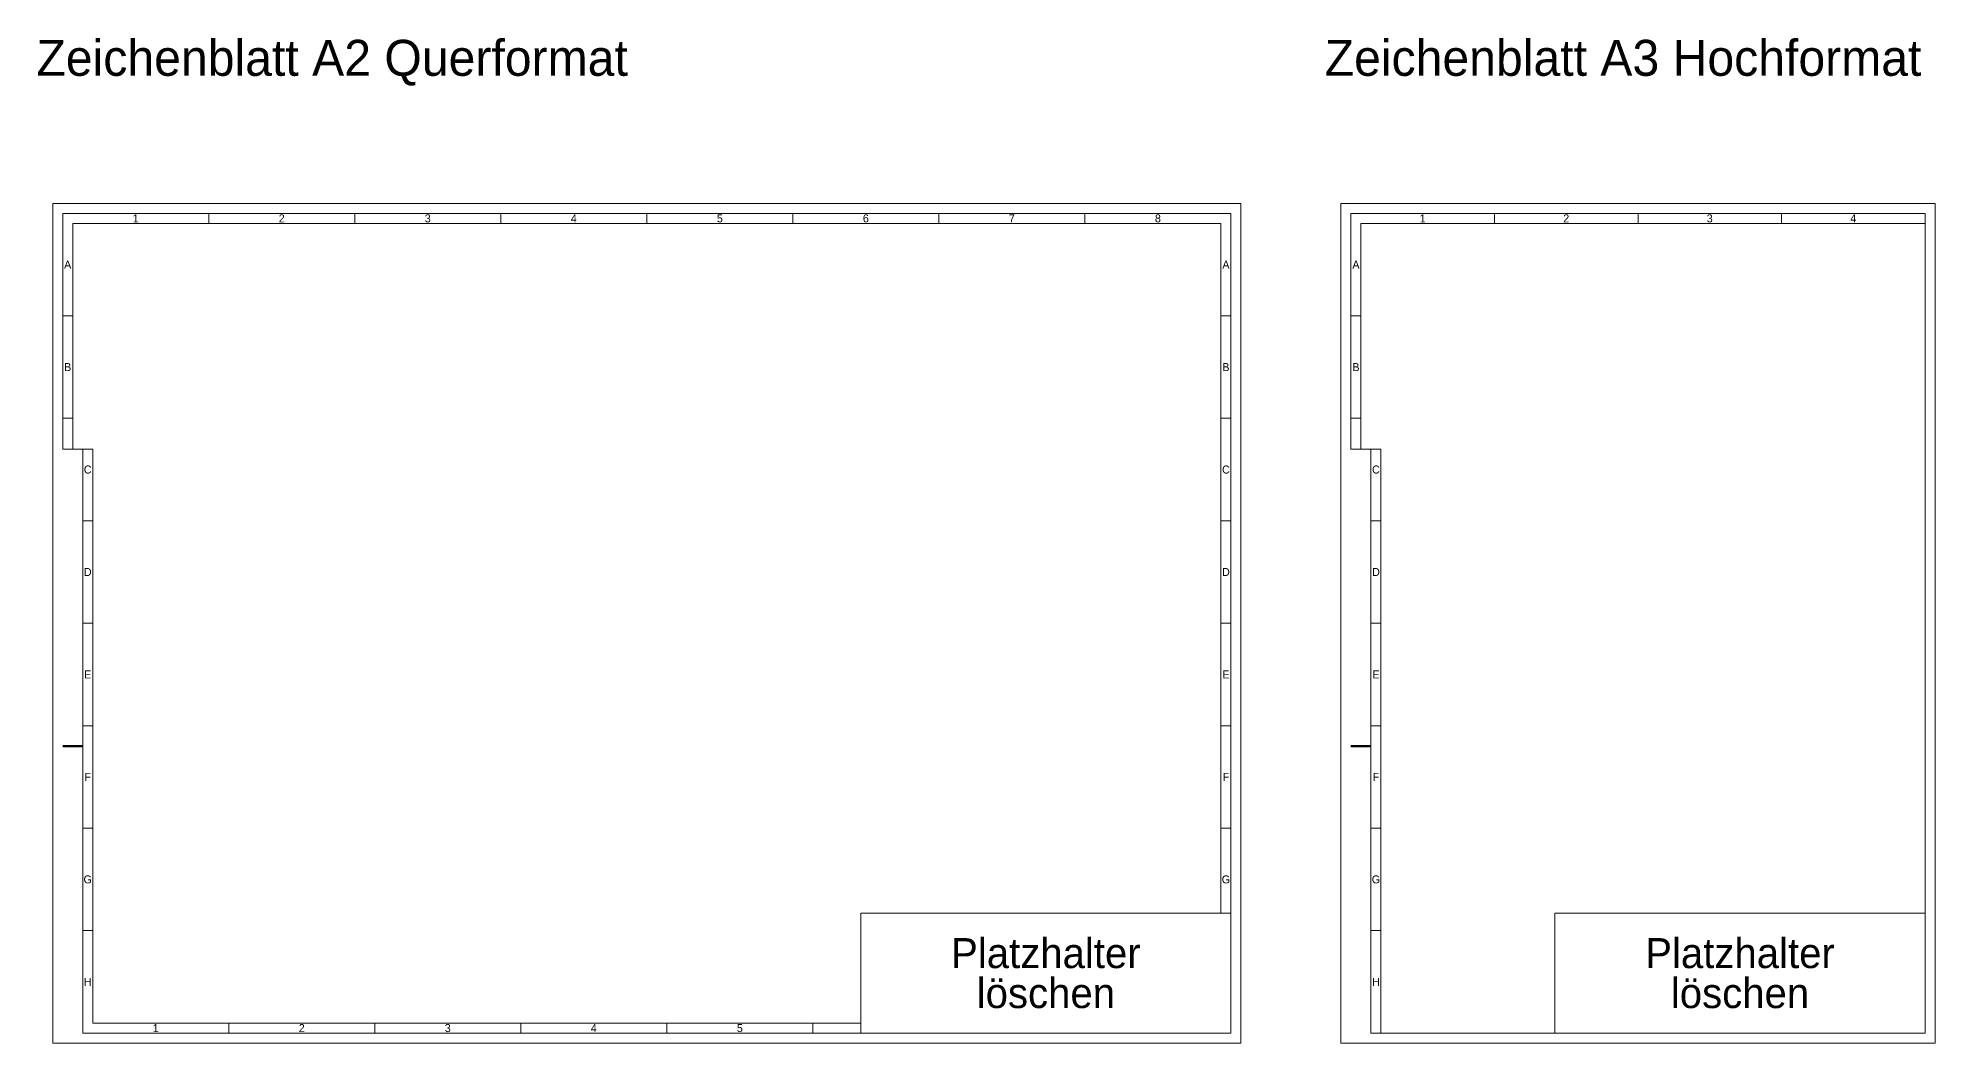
# Model space of a CAD drawing. Header units: millimetres. Extents: x -2160 to 2026, y -3062 to 969.
# Drawn here: x -7 to 941, y -2462 to -1959 of the extents above; entities that cross this region are included whole.
import ezdxf
from ezdxf.enums import TextEntityAlignment as Align

# ---------------------------------------------------------------- set-up
doc = ezdxf.new("R2010")
doc.units = ezdxf.units.MM
for name, color, linetype, lineweight, true_color in [('Blattformate', 2, 'Continuous', 5, 0xffff00), ('Hilfe', 6, 'Continuous', 5, 0xff00ff), ('Legende', 7, 'Continuous', 5, 0x000000), ('Lochung', 94, 'Continuous', 50, 0x008000), ('Platzhalter PK', 1, 'Continuous', 5, 0xff0000), ('Zeichnungsrahmen_1', 7, 'Continuous', 5, 0x000000)]:
    doc.layers.add(name, color=color, linetype=linetype, lineweight=lineweight, true_color=true_color)
doc.styles.add('textstyle226', font='')
doc.styles.add('textstyle232', font='')
doc.styles.add('textstyle237', font='')
doc.styles.add('textstyle238', font='')
doc.styles.add('textstyle239', font='')
doc.styles.add('textstyle240', font='')
doc.styles.add('textstyle241', font='')
doc.styles.add('textstyle242', font='')
doc.styles.add('textstyle243', font='')
doc.styles.add('textstyle244', font='')
doc.styles.add('textstyle245', font='')
doc.styles.add('textstyle246', font='')
doc.styles.add('textstyle247', font='')
doc.styles.add('textstyle248', font='')
doc.styles.add('textstyle249', font='')
doc.styles.add('textstyle250', font='')
doc.styles.add('textstyle251', font='')
doc.styles.add('textstyle252', font='')
doc.styles.add('textstyle253', font='')
doc.styles.add('textstyle254', font='')
doc.styles.add('textstyle255', font='')
doc.styles.add('textstyle256', font='')
doc.styles.add('textstyle257', font='')
doc.styles.add('textstyle258', font='')
doc.styles.add('textstyle259', font='')
doc.styles.add('textstyle260', font='')
doc.styles.add('textstyle261', font='')
doc.styles.add('textstyle262', font='')
doc.styles.add('textstyle263', font='')
doc.styles.add('textstyle264', font='')
doc.styles.add('textstyle265', font='')
doc.styles.add('textstyle266', font='')
doc.styles.add('textstyle267', font='')
doc.styles.add('textstyle268', font='')
doc.styles.add('textstyle269', font='')
doc.styles.add('textstyle270', font='')
doc.styles.add('textstyle271', font='')
doc.styles.add('textstyle272', font='')
doc.styles.add('textstyle301', font='')
doc.styles.add('textstyle302', font='')
doc.styles.add('textstyle303', font='')
doc.styles.add('textstyle304', font='')
doc.styles.add('textstyle372', font='')
doc.styles.add('textstyle374', font='')
doc.styles.add('textstyle375', font='')
doc.styles.add('textstyle379', font='')
doc.styles.get('textstyle226').set_extended_font_data('TGL 31034-1')
doc.styles.get('textstyle232').set_extended_font_data('TGL 31034-1')
doc.styles.get('textstyle237').set_extended_font_data('TGL 31034-1')
doc.styles.get('textstyle238').set_extended_font_data('TGL 31034-1')
doc.styles.get('textstyle239').set_extended_font_data('TGL 31034-1')
doc.styles.get('textstyle240').set_extended_font_data('TGL 31034-1')
doc.styles.get('textstyle241').set_extended_font_data('TGL 31034-1')
doc.styles.get('textstyle242').set_extended_font_data('TGL 31034-1')
doc.styles.get('textstyle243').set_extended_font_data('TGL 31034-1')
doc.styles.get('textstyle244').set_extended_font_data('TGL 31034-1')
doc.styles.get('textstyle245').set_extended_font_data('TGL 31034-1')
doc.styles.get('textstyle246').set_extended_font_data('TGL 31034-1')
doc.styles.get('textstyle247').set_extended_font_data('TGL 31034-1')
doc.styles.get('textstyle248').set_extended_font_data('TGL 31034-1')
doc.styles.get('textstyle249').set_extended_font_data('TGL 31034-1')
doc.styles.get('textstyle250').set_extended_font_data('TGL 31034-1')
doc.styles.get('textstyle251').set_extended_font_data('TGL 31034-1')
doc.styles.get('textstyle252').set_extended_font_data('TGL 31034-1')
doc.styles.get('textstyle253').set_extended_font_data('TGL 31034-1')
doc.styles.get('textstyle254').set_extended_font_data('TGL 31034-1')
doc.styles.get('textstyle255').set_extended_font_data('TGL 31034-1')
doc.styles.get('textstyle256').set_extended_font_data('TGL 31034-1')
doc.styles.get('textstyle257').set_extended_font_data('TGL 31034-1')
doc.styles.get('textstyle258').set_extended_font_data('TGL 31034-1')
doc.styles.get('textstyle259').set_extended_font_data('TGL 31034-1')
doc.styles.get('textstyle260').set_extended_font_data('TGL 31034-1')
doc.styles.get('textstyle261').set_extended_font_data('TGL 31034-1')
doc.styles.get('textstyle262').set_extended_font_data('TGL 31034-1')
doc.styles.get('textstyle263').set_extended_font_data('TGL 31034-1')
doc.styles.get('textstyle264').set_extended_font_data('TGL 31034-1')
doc.styles.get('textstyle265').set_extended_font_data('TGL 31034-1')
doc.styles.get('textstyle266').set_extended_font_data('TGL 31034-1')
doc.styles.get('textstyle267').set_extended_font_data('TGL 31034-1')
doc.styles.get('textstyle268').set_extended_font_data('TGL 31034-1')
doc.styles.get('textstyle269').set_extended_font_data('TGL 31034-1')
doc.styles.get('textstyle270').set_extended_font_data('TGL 31034-1')
doc.styles.get('textstyle271').set_extended_font_data('TGL 31034-1')
doc.styles.get('textstyle272').set_extended_font_data('TGL 31034-1')
doc.styles.get('textstyle301').set_extended_font_data('TGL 31034-1')
doc.styles.get('textstyle302').set_extended_font_data('TGL 31034-1')
doc.styles.get('textstyle303').set_extended_font_data('TGL 31034-1')
doc.styles.get('textstyle304').set_extended_font_data('TGL 31034-1')
doc.styles.get('textstyle372').set_extended_font_data('TGL 31034-1')
doc.styles.get('textstyle374').set_extended_font_data('TGL 31034-1')
doc.styles.get('textstyle375').set_extended_font_data('TGL 31034-1')
doc.styles.get('textstyle379').set_extended_font_data('TGL 31034-1')

msp = doc.modelspace()

# ---------------------------------------------------------------- linework, layer by layer
at = {"layer": 'Blattformate'}
for p, q in [((0.28, -2461.61), (0.28, -2041.61)), ((0.28, -2041.61), (594.28, -2041.61)), ((594.28, -2461.61), (594.28, -2041.61)), ((644.28, -2461.61), (644.28, -2041.61)), ((644.28, -2041.61), (941.28, -2041.61)), ((941.28, -2461.61), (941.28, -2041.61)), ((0.28, -2461.61), (594.28, -2461.61)), ((644.28, -2461.61), (941.28, -2461.61))]:
    msp.add_line(p, q, dxfattribs=at)
at = {"layer": 'Lochung'}
for p, q in [((5.28, -2313.11), (15.28, -2313.11)), ((649.28, -2313.11), (659.28, -2313.11))]:
    msp.add_line(p, q, dxfattribs=at)
at = {"layer": 'Platzhalter PK'}
for p, q in [((589.28, -2396.61), (404.28, -2396.61)), ((404.28, -2396.61), (404.28, -2456.61)), ((589.28, -2456.61), (589.28, -2396.61)), ((936.28, -2396.61), (751.28, -2396.61)), ((751.28, -2396.61), (751.28, -2456.61)), ((936.28, -2456.61), (936.28, -2396.61)), ((404.28, -2456.61), (589.28, -2456.61)), ((751.28, -2456.61), (936.28, -2456.61))]:
    msp.add_line(p, q, dxfattribs=at)
at = {"layer": 'Zeichnungsrahmen_1'}
for p, q in [((5.28, -2046.61), (589.28, -2046.61)), ((5.28, -2046.61), (5.28, -2164.61)), ((78.28, -2046.61), (78.28, -2051.61)), ((151.28, -2046.61), (151.28, -2051.61)), ((224.28, -2046.61), (224.28, -2051.61)), ((297.28, -2046.61), (297.28, -2051.61)), ((370.28, -2046.61), (370.28, -2051.61)), ((443.28, -2046.61), (443.28, -2051.61)), ((516.28, -2046.61), (516.28, -2051.61)), ((589.28, -2046.61), (589.28, -2396.61)), ((649.28, -2046.61), (649.28, -2164.61)), ((649.28, -2046.61), (936.28, -2046.61)), ((721.03, -2046.61), (721.03, -2051.61)), ((792.78, -2046.61), (792.78, -2051.61)), ((864.53, -2046.61), (864.53, -2051.61)), ((936.28, -2046.61), (936.28, -2396.61)), ((584.28, -2051.61), (10.28, -2051.61)), ((10.28, -2164.61), (10.28, -2051.61)), ((584.28, -2396.61), (584.28, -2051.61)), ((654.28, -2164.61), (654.28, -2051.61)), ((936.28, -2051.61), (654.28, -2051.61)), ((10.28, -2097.86), (5.28, -2097.86)), ((589.28, -2097.86), (584.28, -2097.86)), ((654.28, -2097.86), (649.28, -2097.86)), ((10.28, -2149.11), (5.28, -2149.11)), ((589.28, -2149.11), (584.28, -2149.11)), ((654.28, -2149.11), (649.28, -2149.11)), ((5.28, -2164.61), (20.28, -2164.61)), ((15.28, -2456.61), (15.28, -2164.61)), ((20.28, -2164.61), (20.28, -2451.61)), ((649.28, -2164.61), (664.28, -2164.61)), ((659.28, -2456.61), (659.28, -2164.61)), ((664.28, -2164.61), (664.28, -2456.61)), ((15.28, -2200.36), (20.28, -2200.36)), ((589.28, -2200.36), (584.28, -2200.36)), ((659.28, -2200.36), (664.28, -2200.36)), ((15.28, -2251.61), (20.28, -2251.61)), ((589.28, -2251.61), (584.28, -2251.61)), ((659.28, -2251.61), (664.28, -2251.61)), ((15.28, -2302.86), (20.28, -2302.86)), ((589.28, -2302.86), (584.28, -2302.86)), ((659.28, -2302.86), (664.28, -2302.86)), ((15.28, -2354.11), (20.28, -2354.11)), ((589.28, -2354.11), (584.28, -2354.11)), ((659.28, -2354.11), (664.28, -2354.11)), ((584.28, -2396.61), (589.28, -2396.61)), ((15.28, -2405.36), (20.28, -2405.36)), ((659.28, -2405.36), (664.28, -2405.36)), ((20.28, -2451.61), (404.28, -2451.61)), ((88.28, -2456.61), (88.28, -2451.61)), ((161.28, -2456.61), (161.28, -2451.61)), ((234.28, -2456.61), (234.28, -2451.61)), ((307.28, -2456.61), (307.28, -2451.61)), ((380.28, -2456.61), (380.28, -2451.61)), ((404.28, -2456.61), (404.28, -2451.61)), ((404.28, -2456.61), (15.28, -2456.61)), ((751.28, -2456.61), (659.28, -2456.61))]:
    msp.add_line(p, q, dxfattribs=at)

# ---------------------------------------------------------------- texts
at = {"layer": 'Hilfe'}
for s, style, p in [('Platzhalter', 'textstyle375', (496.78, -2416.61)), ('Platzhalter', 'textstyle374', (843.78, -2416.61)), ('löschen', 'textstyle372', (496.78, -2436.61)), ('löschen', 'textstyle379', (843.78, -2436.61))]:
    msp.add_text(s, height=15, dxfattribs=dict(at, style=style)).set_placement(p, align=Align.MIDDLE_CENTER)
at = {"layer": 'Legende'}
for s, style, p in [('Zeichenblatt A2 Querformat', 'textstyle232', (-7.86, -1959.81)), ('Zeichenblatt A3 Hochformat', 'textstyle226', (636.14, -1959.81))]:
    msp.add_text(s, height=18, dxfattribs=dict(at, style=style)).set_placement(p, align=Align.TOP_LEFT)
at = {"layer": 'Zeichnungsrahmen_1'}
for s, style, p in [('1', 'textstyle270', (41.78, -2049.11)), ('2', 'textstyle269', (114.78, -2049.11)), ('3', 'textstyle272', (187.78, -2049.11)), ('4', 'textstyle271', (260.78, -2049.11)), ('5', 'textstyle266', (333.78, -2049.11)), ('6', 'textstyle265', (406.78, -2049.11)), ('7', 'textstyle268', (479.78, -2049.11)), ('8', 'textstyle267', (552.78, -2049.11)), ('1', 'textstyle304', (685.15, -2049.11)), ('2', 'textstyle302', (756.9, -2049.11)), ('3', 'textstyle301', (828.65, -2049.11)), ('4', 'textstyle303', (900.4, -2049.11)), ('A', 'textstyle237', (7.78, -2072.24)), ('A', 'textstyle253', (586.78, -2072.24)), ('A', 'textstyle240', (651.78, -2072.24)), ('B', 'textstyle239', (7.78, -2123.49)), ('B', 'textstyle256', (586.78, -2123.49)), ('B', 'textstyle250', (651.78, -2123.49)), ('C', 'textstyle249', (17.78, -2174.74)), ('C', 'textstyle255', (586.78, -2174.74)), ('C', 'textstyle252', (661.78, -2174.74)), ('D', 'textstyle251', (17.78, -2225.99)), ('D', 'textstyle262', (586.78, -2225.99)), ('D', 'textstyle246', (661.78, -2225.99)), ('E', 'textstyle245', (17.78, -2277.24)), ('E', 'textstyle261', (586.78, -2277.24)), ('E', 'textstyle248', (661.78, -2277.24)), ('F', 'textstyle247', (17.78, -2328.49)), ('F', 'textstyle264', (586.78, -2328.49)), ('F', 'textstyle258', (661.78, -2328.49)), ('G', 'textstyle257', (17.78, -2379.74)), ('G', 'textstyle263', (586.78, -2379.74)), ('G', 'textstyle260', (661.78, -2379.74)), ('H', 'textstyle259', (17.78, -2430.99)), ('H', 'textstyle254', (661.78, -2430.99)), ('1', 'textstyle242', (51.78, -2454.11)), ('2', 'textstyle241', (124.78, -2454.11)), ('3', 'textstyle244', (197.78, -2454.11)), ('4', 'textstyle243', (270.78, -2454.11)), ('5', 'textstyle238', (343.78, -2454.11))]:
    msp.add_text(s, height=4, dxfattribs=dict(at, style=style)).set_placement(p, align=Align.MIDDLE_CENTER)

doc.saveas('drawing.dxf')
